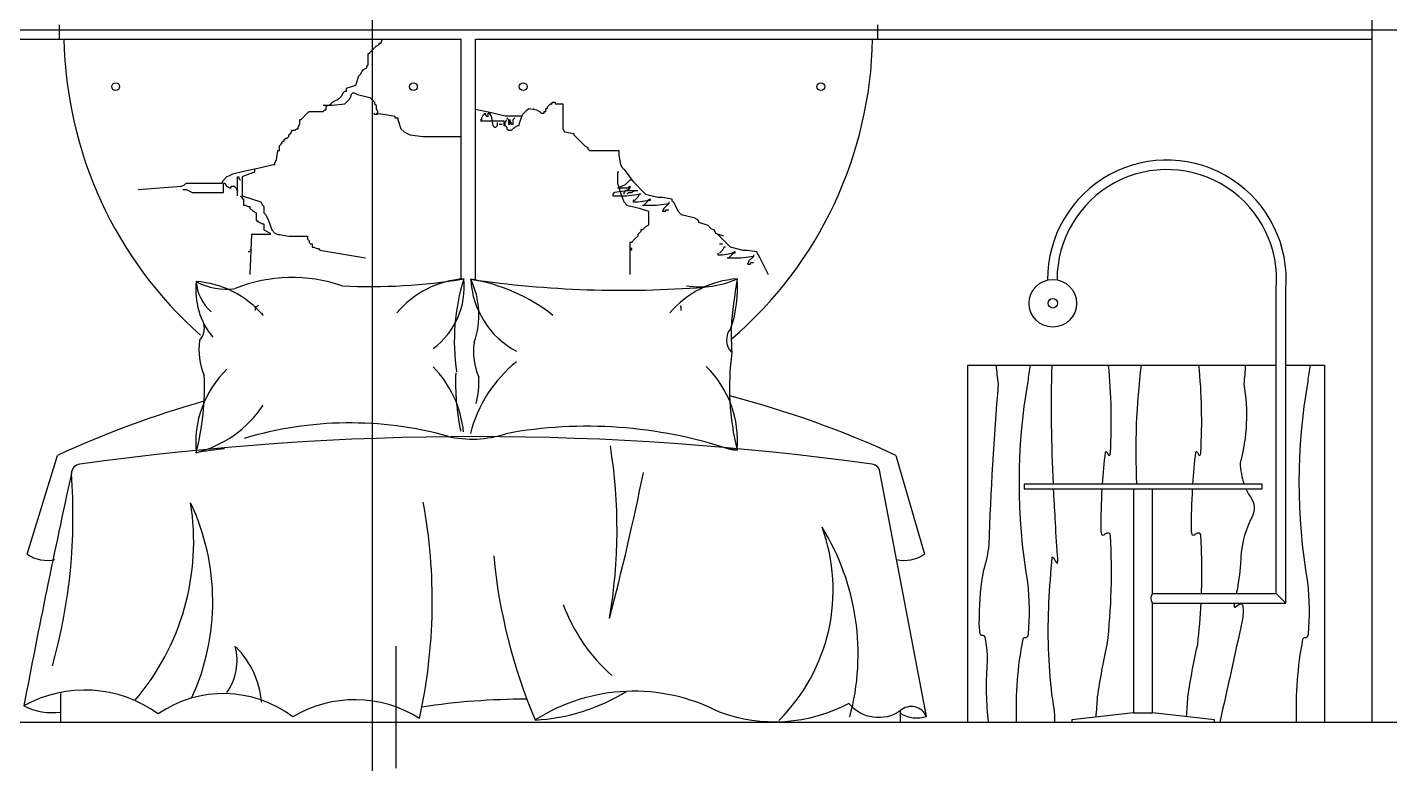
# Model space of a CAD drawing. Header units: inches. Extents: x 6.7 to 49.2, y 11 to 35.8.
# Drawn here: x 36.994 to 39.858, y 17.597 to 19.159 of the extents above; entities that cross this region are included whole.
import ezdxf

# ---------------------------------------------------------------- set-up
doc = ezdxf.new("R2010")
doc.units = ezdxf.units.IN
doc.header["$MEASUREMENT"] = 0
for name, color, linetype in [('02', 2, 'Continuous'), ('1', 1, 'Continuous'), ('4', 4, 'Continuous')]:
    doc.layers.add(name, color=color, linetype=linetype)

msp = doc.modelspace()

# ---------------------------------------------------------------- linework, layer by layer
at = {"layer": '02'}
for p, q in [((35.562, 19.1538), (40.5571, 19.1538)), ((37.7372, 19.1259), (37.7405, 19.1325)), ((37.711, 19.103), (37.7143, 19.1063)), ((37.7143, 19.1063), (37.7241, 19.1161)), ((37.7241, 19.1161), (37.7274, 19.1194)), ((37.7274, 19.1194), (37.7339, 19.1227)), ((37.7339, 19.1259), (37.7372, 19.1259)), ((37.7339, 19.1227), (37.7339, 19.1259)), ((37.7078, 19.0769), (37.711, 19.0801)), ((37.7078, 19.0736), (37.7078, 19.0769)), ((37.711, 19.0801), (37.711, 19.103)), ((37.6848, 19.0376), (37.6914, 19.0572)), ((37.6914, 19.0572), (37.6947, 19.0605)), ((37.6947, 19.0605), (37.6979, 19.067)), ((37.6979, 19.067), (37.7012, 19.0703)), ((37.7012, 19.0703), (37.7078, 19.0736)), ((37.6554, 19.0147), (37.6586, 19.0213)), ((37.6586, 19.0213), (37.6619, 19.0245)), ((37.6619, 19.0245), (37.6652, 19.0245)), ((37.6652, 19.0311), (37.6848, 19.0376)), ((37.6652, 19.0245), (37.6652, 19.0311)), ((37.675, 19.018), (37.6783, 19.0213)), ((37.675, 19.0147), (37.675, 19.018)), ((37.6783, 19.0213), (37.6816, 19.0213)), ((37.6816, 19.0213), (37.6881, 19.018)), ((37.6881, 19.018), (37.7143, 19.0114)), ((37.6161, 18.9951), (37.6357, 18.9951)), ((37.6226, 18.9918), (37.6259, 18.9951)), ((37.6226, 18.9853), (37.6226, 18.9918)), ((37.6292, 18.9951), (37.6325, 18.9984)), ((37.6325, 18.9984), (37.6357, 19.0016)), ((37.6357, 19.0016), (37.6423, 19.0049)), ((37.6357, 18.9951), (37.6619, 18.9984)), ((37.6423, 19.0049), (37.6488, 19.0082)), ((37.6488, 19.0082), (37.6554, 19.0147)), ((37.6619, 18.9984), (37.6685, 19.0049)), ((37.6685, 19.0049), (37.6717, 19.0082)), ((37.6717, 19.0082), (37.675, 19.0147)), ((37.7143, 19.0114), (37.7209, 19.0049)), ((37.7209, 19.0049), (37.7241, 19.0016)), ((37.7241, 19.0016), (37.7241, 18.9984)), ((37.7241, 18.9984), (37.7274, 18.9951)), ((37.7274, 18.9951), (37.7274, 18.9885)), ((38.0875, 18.9918), (38.0941, 18.9984)), ((38.0875, 18.9885), (38.0875, 18.9918)), ((38.0941, 18.9984), (38.0974, 18.9984)), ((38.0974, 18.9984), (38.0974, 19.0016)), ((38.0974, 19.0016), (38.1039, 19.0016)), ((38.1039, 19.0016), (38.1039, 18.9984)), ((38.1039, 18.9984), (38.1203, 18.9984)), ((38.1203, 18.9984), (38.1203, 18.946)), ((37.567, 18.9656), (37.5702, 18.9656)), ((37.567, 18.9558), (37.567, 18.9656)), ((37.5702, 18.9656), (37.5735, 18.9689)), ((37.5735, 18.9689), (37.5801, 18.9755)), ((37.5801, 18.9755), (37.5866, 18.982)), ((37.5866, 18.982), (37.6161, 18.982)), ((37.6161, 18.982), (37.6194, 18.9853)), ((37.6194, 18.9853), (37.6226, 18.9853)), ((37.7241, 18.9755), (37.7241, 18.9787)), ((37.7307, 18.9755), (37.7241, 18.9755)), ((37.7274, 18.9885), (37.7307, 18.982)), ((37.7274, 18.9787), (37.747, 18.9755)), ((37.7307, 18.982), (37.7307, 18.9755)), ((37.747, 18.9755), (37.7667, 18.9722)), ((37.7667, 18.9722), (37.7667, 18.9689)), ((37.7667, 18.9689), (37.7732, 18.9689)), ((37.7732, 18.9689), (37.7732, 18.9656)), ((37.7732, 18.9656), (37.7798, 18.946)), ((37.9729, 18.9787), (37.9366, 18.986)), ((37.9467, 18.9624), (37.9959, 18.9624)), ((37.9468, 18.9656), (37.95, 18.9656)), ((37.95, 18.9689), (37.9533, 18.9755)), ((37.95, 18.9656), (37.95, 18.9689)), ((37.9533, 18.9755), (37.9566, 18.9787)), ((37.9566, 18.9787), (37.9566, 18.9755)), ((37.9566, 18.9755), (37.9599, 18.9722)), ((37.9599, 18.9722), (37.9631, 18.9722)), ((37.9631, 18.9787), (37.9664, 18.9787)), ((37.9631, 18.9722), (37.9631, 18.9787)), ((37.9664, 18.9787), (37.9664, 18.9755)), ((37.9664, 18.9755), (37.9697, 18.9722)), ((37.9697, 18.9722), (37.9729, 18.9526)), ((37.9991, 18.9722), (37.9729, 18.9787)), ((37.9959, 18.9624), (37.9959, 18.9526)), ((38.0319, 18.9722), (37.9991, 18.9722)), ((37.9991, 18.9591), (38.0024, 18.9656)), ((38.0024, 18.9689), (38.0057, 18.9656)), ((38.0057, 18.9656), (38.0057, 18.9558)), ((38.009, 18.9558), (38.009, 18.9656)), ((38.009, 18.9624), (38.0122, 18.9558)), ((38.0155, 18.9656), (38.0188, 18.9689)), ((38.0155, 18.9558), (38.0155, 18.9656)), ((38.0286, 18.9558), (38.0352, 18.9755)), ((38.0352, 18.9755), (38.045, 18.9853)), ((38.045, 18.9853), (38.0483, 18.9885)), ((38.0483, 18.9885), (38.0646, 18.9853)), ((38.0581, 18.9885), (38.0581, 18.9853)), ((38.0646, 18.9853), (38.0712, 18.982)), ((38.0712, 18.982), (38.0744, 18.9787)), ((38.0744, 18.9787), (38.081, 18.9787)), ((38.081, 18.982), (38.0843, 18.982)), ((38.081, 18.9787), (38.081, 18.982)), ((38.0843, 18.9885), (38.0875, 18.9885)), ((38.0843, 18.982), (38.0843, 18.9885)), ((37.5441, 18.9329), (37.5473, 18.9362)), ((37.5441, 18.9297), (37.5441, 18.9329)), ((37.5473, 18.9362), (37.5506, 18.9395)), ((37.5506, 18.9427), (37.5571, 18.9427)), ((37.5506, 18.9395), (37.5506, 18.9427)), ((37.5571, 18.9427), (37.5604, 18.946)), ((37.5604, 18.946), (37.5637, 18.946)), ((37.5637, 18.9493), (37.567, 18.9558)), ((37.5637, 18.946), (37.5637, 18.9493)), ((37.7798, 18.946), (37.7863, 18.9395)), ((37.7863, 18.9395), (37.7929, 18.9362)), ((37.7929, 18.9362), (37.7994, 18.9329)), ((37.7994, 18.9329), (37.8256, 18.9297)), ((37.9729, 18.9526), (37.9762, 18.9493)), ((37.9762, 18.9493), (37.9795, 18.9493)), ((37.9795, 18.9493), (37.9828, 18.9526)), ((37.9828, 18.9526), (37.9828, 18.9591)), ((37.986, 18.9558), (37.9926, 18.9558)), ((37.9959, 18.9558), (38.0024, 18.9493)), ((37.9959, 18.9526), (37.9991, 18.9526)), ((37.9991, 18.9526), (37.9991, 18.9591)), ((38.0024, 18.9493), (38.0024, 18.946)), ((38.0024, 18.946), (38.0057, 18.9427)), ((38.0057, 18.9558), (38.009, 18.9558)), ((38.0057, 18.9427), (38.0122, 18.9427)), ((38.0122, 18.9558), (38.0155, 18.9558)), ((38.0122, 18.9427), (38.0188, 18.9493)), ((38.0188, 18.9493), (38.0253, 18.9526)), ((38.0253, 18.9526), (38.0286, 18.9526)), ((38.0286, 18.9526), (38.0286, 18.9558)), ((38.1203, 18.946), (38.1236, 18.9395)), ((38.1236, 18.9395), (38.1432, 18.9362)), ((38.1432, 18.9362), (38.1432, 18.9329)), ((38.1432, 18.9329), (38.1465, 18.9297)), ((37.5244, 18.91), (37.5277, 18.9133)), ((37.5244, 18.9002), (37.5244, 18.91)), ((37.5277, 18.9133), (37.531, 18.9198)), ((37.5277, 18.9166), (37.531, 18.9166)), ((37.531, 18.9198), (37.5342, 18.9198)), ((37.5342, 18.9231), (37.5375, 18.9264)), ((37.5342, 18.9198), (37.5342, 18.9231)), ((37.5375, 18.9264), (37.5408, 18.9264)), ((37.5408, 18.9264), (37.5441, 18.9297)), ((37.8256, 18.9297), (37.906, 18.9297)), ((38.1465, 18.9297), (38.1661, 18.91)), ((38.1661, 18.91), (38.1727, 18.9068)), ((38.1727, 18.9068), (38.1727, 18.9035)), ((38.1727, 18.9035), (38.1759, 18.9002)), ((37.5146, 18.874), (37.5179, 18.8806)), ((37.5179, 18.8806), (37.5211, 18.9002)), ((37.5211, 18.9002), (37.5244, 18.9002)), ((38.1759, 18.9002), (38.2381, 18.9002)), ((38.2381, 18.9002), (38.2381, 18.8904)), ((38.2381, 18.8904), (38.2414, 18.8708)), ((37.4131, 18.8446), (37.4196, 18.8479)), ((37.4196, 18.8479), (37.4262, 18.8511)), ((37.4262, 18.8511), (37.4524, 18.8577)), ((37.4524, 18.8479), (37.4458, 18.8446)), ((37.4524, 18.8577), (37.4851, 18.8642)), ((37.472, 18.8544), (37.4524, 18.8479)), ((37.472, 18.861), (37.472, 18.8544)), ((37.4851, 18.8642), (37.5113, 18.8708)), ((37.5113, 18.8708), (37.5146, 18.8708)), ((37.5146, 18.8708), (37.5146, 18.874)), ((38.2349, 18.8544), (38.2349, 18.8315)), ((38.2381, 18.8544), (38.2349, 18.8544)), ((38.2414, 18.8708), (38.2447, 18.8642)), ((38.2447, 18.8642), (38.248, 18.861)), ((38.248, 18.861), (38.2676, 18.8348)), ((37.2276, 18.8184), (37.3181, 18.825)), ((37.3181, 18.825), (37.3247, 18.8282)), ((37.3214, 18.8184), (37.328, 18.8184)), ((37.3247, 18.8282), (37.328, 18.8315)), ((37.328, 18.8315), (37.4033, 18.8315)), ((37.328, 18.8184), (37.3345, 18.8152)), ((37.4033, 18.8315), (37.4065, 18.8381)), ((37.4065, 18.8381), (37.4131, 18.8446)), ((37.4065, 18.8315), (37.4098, 18.8315)), ((37.4065, 18.8119), (37.4065, 18.8315)), ((37.4098, 18.8315), (37.4131, 18.825)), ((37.4131, 18.825), (37.4196, 18.8217)), ((37.4196, 18.8217), (37.4229, 18.8217)), ((37.4229, 18.825), (37.4295, 18.825)), ((37.4229, 18.8217), (37.4229, 18.825)), ((37.4295, 18.825), (37.4327, 18.8217)), ((37.4327, 18.8217), (37.436, 18.8152)), ((37.436, 18.8446), (37.4393, 18.8446)), ((37.436, 18.8053), (37.436, 18.8446)), ((37.4393, 18.8446), (37.4393, 18.8413)), ((37.4393, 18.8413), (37.4426, 18.8381)), ((37.4458, 18.8446), (37.4458, 18.8053)), ((38.2349, 18.8315), (38.2414, 18.8119)), ((38.2349, 18.8217), (38.2578, 18.8217)), ((38.2447, 18.825), (38.2381, 18.8217)), ((38.2512, 18.8282), (38.2447, 18.825)), ((38.2578, 18.8348), (38.2512, 18.8282)), ((38.2578, 18.8184), (38.2512, 18.8152)), ((38.2611, 18.8381), (38.2578, 18.8348)), ((38.2578, 18.8217), (38.2611, 18.825)), ((38.2611, 18.8217), (38.2578, 18.8184)), ((38.2643, 18.8381), (38.2611, 18.8381)), ((38.2611, 18.825), (38.2611, 18.8217)), ((38.2676, 18.8348), (38.2938, 18.8086)), ((37.3345, 18.8152), (37.3411, 18.8119)), ((37.3411, 18.8119), (37.4065, 18.8119)), ((37.4426, 18.8053), (37.4458, 18.8021)), ((37.4458, 18.8053), (37.4655, 18.7988)), ((37.4458, 18.8021), (37.4458, 18.7988)), ((37.4458, 18.7988), (37.4491, 18.7988)), ((37.4491, 18.7988), (37.4491, 18.7857)), ((37.4655, 18.7988), (37.4851, 18.7923)), ((37.4851, 18.7923), (37.4884, 18.7857)), ((38.2283, 18.8119), (38.225, 18.8086)), ((38.225, 18.8086), (38.225, 18.8053)), ((38.225, 18.8053), (38.2545, 18.8053)), ((38.2545, 18.8152), (38.2283, 18.8119)), ((38.2414, 18.8119), (38.248, 18.7923)), ((38.2512, 18.8152), (38.248, 18.8119)), ((38.248, 18.8119), (38.248, 18.8086)), ((38.248, 18.7923), (38.2545, 18.7857)), ((38.2774, 18.8152), (38.2545, 18.8152)), ((38.2545, 18.8086), (38.2578, 18.8119)), ((38.2545, 18.8053), (38.2807, 18.8086)), ((38.2578, 18.8119), (38.2643, 18.8119)), ((38.2643, 18.8119), (38.2709, 18.8152)), ((38.2676, 18.7955), (38.2676, 18.7923)), ((38.2709, 18.7955), (38.2676, 18.7955)), ((38.2676, 18.7923), (38.2774, 18.7923)), ((38.2774, 18.8021), (38.2709, 18.7955)), ((38.2807, 18.8086), (38.2774, 18.8021)), ((38.2774, 18.7923), (38.2971, 18.7955)), ((38.284, 18.8086), (38.2807, 18.8086)), ((38.2971, 18.7923), (38.2905, 18.7857)), ((38.2938, 18.8086), (38.32, 18.8021)), ((38.2971, 18.7955), (38.3036, 18.7988)), ((38.3004, 18.7955), (38.2971, 18.7923)), ((38.3036, 18.7955), (38.3004, 18.7955)), ((38.3036, 18.7988), (38.3036, 18.7955)), ((38.3167, 18.7857), (38.3429, 18.789)), ((38.32, 18.8021), (38.3298, 18.8021)), ((38.3298, 18.8021), (38.3495, 18.7988)), ((38.3429, 18.789), (38.3396, 18.7857)), ((38.3429, 18.7923), (38.3429, 18.789)), ((38.3495, 18.7988), (38.3495, 18.7955)), ((38.3495, 18.7955), (38.3527, 18.7923)), ((38.3527, 18.7923), (38.356, 18.7857)), ((37.4491, 18.7857), (37.4524, 18.7857)), ((37.4524, 18.7857), (37.4589, 18.7824)), ((37.4589, 18.7824), (37.4622, 18.7824)), ((37.4622, 18.7824), (37.4622, 18.7792)), ((37.4622, 18.7792), (37.4688, 18.7726)), ((37.4688, 18.7726), (37.4753, 18.7694)), ((37.4753, 18.7694), (37.4753, 18.753)), ((37.4884, 18.7857), (37.4917, 18.7824)), ((37.4917, 18.7824), (37.4917, 18.7694)), ((37.4917, 18.7694), (37.4949, 18.7661)), ((37.4949, 18.7661), (37.4982, 18.7595)), ((38.2545, 18.7857), (38.2807, 18.7792)), ((38.2807, 18.7792), (38.3004, 18.7726)), ((38.2873, 18.7857), (38.3167, 18.7857)), ((38.3004, 18.7726), (38.3004, 18.7432)), ((38.3331, 18.7792), (38.3298, 18.7726)), ((38.3298, 18.7726), (38.3364, 18.7726)), ((38.3396, 18.7857), (38.3331, 18.7792)), ((38.3364, 18.7759), (38.3429, 18.7759)), ((38.3364, 18.7726), (38.3364, 18.7759)), ((38.356, 18.7857), (38.3593, 18.7792)), ((38.3593, 18.7792), (38.3626, 18.7726)), ((38.3626, 18.7726), (38.3691, 18.7661)), ((38.3691, 18.7661), (38.3953, 18.7595)), ((37.4753, 18.753), (37.4818, 18.7497)), ((37.4786, 18.753), (37.4786, 18.7497)), ((37.4818, 18.7497), (37.4884, 18.7465)), ((37.4884, 18.7465), (37.4917, 18.7465)), ((37.4917, 18.7465), (37.4917, 18.7334)), ((37.4917, 18.7334), (37.5048, 18.7268)), ((37.4982, 18.7595), (37.5015, 18.753)), ((37.5015, 18.753), (37.508, 18.7334)), ((37.508, 18.7334), (37.5146, 18.7268)), ((38.2873, 18.7334), (38.284, 18.7334)), ((38.284, 18.7334), (38.284, 18.7301)), ((38.2905, 18.7366), (38.2873, 18.7334)), ((38.2938, 18.7399), (38.2905, 18.7366)), ((38.3004, 18.7432), (38.2938, 18.7399)), ((38.3953, 18.7595), (38.4018, 18.7563)), ((38.4018, 18.7563), (38.4051, 18.753)), ((38.4051, 18.753), (38.4051, 18.7497)), ((38.4051, 18.7497), (38.4248, 18.7432)), ((38.4248, 18.7432), (38.4313, 18.7366)), ((38.4313, 18.7366), (38.4379, 18.7334)), ((38.4379, 18.7334), (38.4411, 18.7268)), ((37.4655, 18.7236), (37.4622, 18.6397)), ((37.5048, 18.7236), (37.4655, 18.7236)), ((37.5048, 18.7268), (37.5048, 18.7236)), ((37.5146, 18.7268), (37.5211, 18.7236)), ((37.5211, 18.7236), (37.5244, 18.7236)), ((37.5244, 18.7236), (37.5441, 18.7203)), ((37.5441, 18.7203), (37.5833, 18.7203)), ((37.5833, 18.7203), (37.5833, 18.7137)), ((37.5833, 18.7137), (37.5866, 18.7105)), ((37.5866, 18.7105), (37.5866, 18.7072)), ((37.5866, 18.7072), (37.5899, 18.7039)), ((37.5899, 18.7039), (37.5932, 18.7039)), ((37.5932, 18.7039), (37.5932, 18.6974)), ((38.2611, 18.7072), (38.2611, 18.6397)), ((38.2643, 18.7072), (38.2611, 18.7072)), ((38.2709, 18.7137), (38.2643, 18.7072)), ((38.2774, 18.7203), (38.2709, 18.7137)), ((38.2807, 18.7268), (38.2774, 18.7236)), ((38.2774, 18.7236), (38.2774, 18.7203)), ((38.284, 18.7301), (38.2807, 18.7268)), ((38.4411, 18.7268), (38.4578, 18.7213)), ((38.4459, 18.7238), (38.4721, 18.6976)), ((38.4491, 18.7042), (38.4557, 18.7042)), ((37.4622, 18.6876), (37.4589, 18.6876)), ((37.4655, 18.6908), (37.4622, 18.6908)), ((37.5932, 18.6974), (37.5964, 18.6974)), ((37.5964, 18.6974), (37.603, 18.6941)), ((37.603, 18.6941), (37.6063, 18.6941)), ((37.6063, 18.6941), (37.6095, 18.6908)), ((37.6095, 18.6908), (37.705, 18.6749)), ((38.2611, 18.6974), (38.2643, 18.6941)), ((38.2643, 18.6908), (38.2611, 18.6908)), ((38.2643, 18.6941), (38.2643, 18.6908)), ((38.4459, 18.6846), (38.4459, 18.6813)), ((38.4459, 18.6813), (38.4557, 18.6813)), ((38.4557, 18.6911), (38.4491, 18.6846)), ((38.459, 18.6976), (38.4557, 18.6911)), ((38.4557, 18.6813), (38.4753, 18.6846)), ((38.459, 18.6976), (38.4622, 18.6976)), ((38.4655, 18.6747), (38.495, 18.6747)), ((38.4753, 18.6813), (38.4688, 18.6747)), ((38.4721, 18.6976), (38.4983, 18.6911)), ((38.4753, 18.6846), (38.4819, 18.6878)), ((38.4786, 18.6846), (38.4753, 18.6813)), ((38.4819, 18.6846), (38.4786, 18.6846)), ((38.4819, 18.6878), (38.4819, 18.6846)), ((38.495, 18.6747), (38.5212, 18.678)), ((38.4983, 18.6911), (38.5081, 18.6911)), ((38.5081, 18.6911), (38.5277, 18.6878)), ((38.5179, 18.6747), (38.5113, 18.6682)), ((38.5212, 18.678), (38.5179, 18.6747)), ((38.5212, 18.6813), (38.5212, 18.678)), ((38.5277, 18.6878), (38.5277, 18.6846)), ((38.5277, 18.6846), (38.531, 18.6813)), ((38.531, 18.6813), (38.5343, 18.6747)), ((38.5343, 18.6747), (38.5518, 18.6397)), ((38.5113, 18.6682), (38.5081, 18.6617)), ((38.5081, 18.6617), (38.5146, 18.6617)), ((38.5146, 18.6649), (38.5212, 18.6649)), ((38.5146, 18.6617), (38.5146, 18.6649)), ((37.4737, 18.5638), (37.4737, 18.5728)), ((37.4737, 18.5728), (37.4759, 18.5728)), ((37.4759, 18.5728), (37.4804, 18.575)), ((38.3689, 18.5728), (38.3666, 18.5728)), ((38.3689, 18.5638), (38.3689, 18.5728)), ((37.4871, 18.5594), (37.4893, 18.5549)), ((39.6198, 17.9696), (39.6398, 17.9496)), ((39.3198, 17.7193), (39.3598, 17.7193))]:
    msp.add_line(p, q, dxfattribs=at)
msp.add_lwpolyline([(37.7196, 17.5974), (37.7196, 20.7928), (38.0323, 20.7928)], dxfattribs=at)
for points in [[(39.0147, 17.6993, -0.044327), (39.0124, 17.819, 0.066672), (39.0075, 17.8783, 0.419645), (39.0022, 17.8812, -0.31337), (38.9988, 17.8825, -0.11093), (38.9969, 17.8883, -0.055368), (38.9961, 17.9221, -0.053083), (39.005, 18.0192, 0.044602), (39.0162, 18.0719, -0.012588), (39.0359, 18.4098, -0.02508), (39.0317, 18.4493, -0.02508)], [(39.074, 17.6993, -0.05716), (39.0874, 17.8735, -0.38963), (39.0922, 17.8774, 0.119524), (39.0955, 17.8778, 0.255301), (39.0987, 17.8842, 0.050291), (39.0974, 17.9934, -0.085487), (39.0981, 18.4148, -0.006159), (39.1031, 18.4493, -0.006159)], [(39.1512, 18.1993, -0.017866), (39.1484, 18.4493)], [(39.2546, 18.1993, -0.01273), (39.2608, 18.2669, -0.587398), (39.263, 18.2674, -0.162638), (39.2661, 18.2615, 0.727836), (39.2704, 18.261, 0.04503), (39.2711, 18.2662, 0.039504), (39.2672, 18.4493)], [(39.3355, 18.4493, 0.041282), (39.326, 18.1993, 0.041282)], [(39.4446, 18.1993, -0.01273), (39.4508, 18.2669, -0.587398), (39.4529, 18.2674, -0.162638), (39.456, 18.2615, 0.727836), (39.4604, 18.261, 0.04503), (39.4611, 18.2662, 0.039272), (39.4572, 18.45)], [(39.5547, 18.4493, -0.022716), (39.5514, 18.4098, -0.110595), (39.5439, 18.244, 0.073358), (39.5523, 18.1993, 0.073358)], [(39.6625, 17.6993, -0.05716), (39.6759, 17.8735, -0.38963), (39.6807, 17.8774, 0.119524), (39.6839, 17.8778, 0.255301), (39.6872, 17.8842, 0.050291), (39.6859, 17.9934, -0.085487), (39.6866, 18.4148, -0.006159), (39.6916, 18.4493, -0.006159)], [(39.1546, 17.6993, 0.042885), (39.1483, 17.7575, -0.04143), (39.142, 17.9509, -0.013733), (39.149, 18.0459, -0.550637), (39.1501, 18.0462, -0.083552), (39.1518, 18.044, 0.04384), (39.159, 18.0331, 0.581346), (39.1602, 18.0341, 0.064167), (39.1602, 18.0495, -0.015996), (39.1553, 18.1276, -0.004412), (39.1517, 18.1893, -0.004412)], [(39.2411, 17.7102, 0.005421), (39.2441, 17.7525, -0.018283), (39.2646, 17.8627, 0.043177), (39.2712, 18.0907, 0.41693), (39.2657, 18.0967, 0.220071), (39.2573, 18.0921, -0.577874), (39.2528, 18.0944, -0.112093), (39.2518, 18.1047, -0.015868), (39.254, 18.1893)], [(39.4626, 17.9696, 0.022883), (39.4612, 18.0907, 0.41693), (39.4557, 18.0967, 0.220071), (39.4473, 18.0921, -0.577874), (39.4427, 18.0944, -0.112093), (39.4417, 18.1047, -0.015868), (39.444, 18.1893)], [(39.5561, 18.1893, 0.019077), (39.5612, 18.1785, -0.354326), (39.5661, 18.1258, 0.108164), (39.5445, 18.0322, -0.030744), (39.5358, 17.9696, -0.030744)], [(39.4311, 17.711, 0.005313), (39.434, 17.7525, -0.018283), (39.4546, 17.8627, 0.01649), (39.4617, 17.9496, 0.01649)], [(39.5314, 17.9496, 0.050045), (39.5311, 17.9428, 0.726973), (39.5341, 17.9413, -0.099826), (39.5442, 17.9479, -0.474653), (39.5494, 17.944, -0.079624), (39.5479, 17.9125, -0.004594), (39.5008, 17.6993)]]:
    msp.add_lwpolyline(points, format="xyb", dxfattribs=at)
msp.add_lwpolyline([(39.0898, 18.1893), (39.5898, 18.1893), (39.5898, 18.1993), (39.0898, 18.1993)], close=True, dxfattribs=at)
for centre, radius in [((37.1801, 19.0343), 0.00815), ((37.806, 19.0343), 0.00815), ((38.0366, 19.0343), 0.00815), ((38.6624, 19.0343), 0.00815), ((39.1501, 18.5793), 0.01)]:
    msp.add_circle(centre, radius, dxfattribs=at)
for centre, radius, start, end in [((37.5072, 18.6085), 0.1589, 174.0198, 219.1564), ((37.3349, 18.4214), 0.2041, 40.4189, 85.9871), ((37.4121, 18.7391), 0.1302, 241.0908, 278.4042), ((37.4452, 18.6325), 0.0963, 184.4125, 227.9431), ((37.5511, 18.3102), 0.3232, 71.0183, 111.7974), ((37.7149, 19.8167), 1.2023, 267.2024, 279.4345), ((37.9263, 18.427), 0.2041, 94.0129, 139.5811), ((37.7509, 18.614), 0.1619, 306.5711, 5.89), ((38.3339, 18.4989), 0.442, 162.6599, 188.279), ((37.867, 18.2595), 0.3749, 51.7313, 80.8906), ((38.2458, 20.8342), 2.2276, 261.7535, 274.404), ((38.1087, 18.6395), 0.1826, 183.0949, 241.8824), ((37.7749, 18.5551), 0.1688, 339.9146, 26.2006), ((38.5006, 18.427), 0.2041, 94.0129, 139.5811), ((38.4078, 18.8041), 0.1904, 261.5028, 294.3374), ((38.2301, 18.6096), 0.257, 341.3058, 4.6952), ((39.8325, 18.4128), 1.3636, 170.8108, 175.1902), ((37.3284, 18.5272), 0.0382, 316.7316, 14.6494), ((38.5012, 18.5022), 0.0372, 137.8287, 225.5264), ((40.4413, 18.5653), 1.9682, 181.1124, 182.6095), ((37.4951, 18.4826), 0.1401, 172.4632, 202.983), ((38.0723, 18.4787), 0.1401, 172.4632, 202.983), ((39.0264, 18.4031), 0.556, 172.4961, 193.7577), ((37.6817, 18.2853), 0.2309, 5.8787, 44.1479), ((38.1976, 18.2376), 0.2801, 128.6501, 165.8689), ((38.2709, 18.2911), 0.2163, 354.636, 45.8136), ((37.5645, 18.2855), 0.2163, 134.1864, 185.364), ((36.8119, 18.4036), 0.5548, 345.5635, 2.5061), ((38.3594, 18.4112), 0.4649, 177.2583, 192.4459), ((37.791, 18.4113), 0.1528, 343.77, 4.7767), ((37.2887, 18.5003), 0.2426, 284.4288, 326.1804), ((37.6719, 17.557), 0.771, 74.5188, 106.7193), ((37.9296, 18.5211), 0.2271, 256.796, 288.1918), ((38.1714, 17.3695), 0.9514, 71.6474, 100.3514), ((37.5496, 17.0376), 1.244, 96.4814, 99.2749), ((37.1291, 18.1049), 1.1049, 350.2419, 9.1241), ((38.2668, 16.7981), 1.489, 81.5237, 82.1415), ((38.5006, 18.4745), 0.2041, 261.6583, 265.9871), ((35.9312, 18.1318), 1.1592, 344.2856, 4.4349), ((32.9353, 19.31), 5.4632, 345.2342, 348.5317), ((36.8337, 18.0783), 0.5104, 319.2066, 9.2297), ((36.8996, 17.9527), 0.4846, 335.285, 25.3448), ((36.7033, 17.954), 1.1423, 347.5338, 10.4714), ((38.3023, 17.977), 0.386, 314.7671, 19.9709), ((38.235, 17.8425), 0.5058, 344.8468, 31.7671), ((39.1323, 18.158), 1.1627, 185.3985, 202.9822), ((39.3713, 17.9596), 0.0152, 138.873, 221.127), ((38.4664, 18.0742), 0.3683, 200.3061, 228.6837), ((37.3188, 17.8291), 0.1165, 324.5048, 14.8539), ((37.299, 17.7247), 0.1886, 5.1497, 44.4688), ((38.0426, 18.1005), 0.397, 272.7809, 302.0742)]:
    msp.add_arc(centre, radius, start, end, dxfattribs=at)
at = {"layer": '1'}
msp.add_line((35.6713, 17.6993), (40.1713, 17.6993), dxfattribs=at)
msp.add_lwpolyline([(37.7697, 17.6031), (37.7697, 17.8588)], dxfattribs=at)
at = {"layer": '4'}
for p, q in [((39.8213, 17.6993), (39.8213, 20.1493)), ((37.0613, 19.1643), (37.0613, 19.1343)), ((38.7813, 19.1643), (38.7813, 19.1343)), ((36.0213, 19.1343), (37.906, 19.1343)), ((37.906, 18.6296), (37.906, 19.1343)), ((37.9366, 19.1343), (39.8213, 19.1343)), ((37.9366, 18.6282), (37.9366, 19.1343)), ((38.9713, 18.4493), (39.6198, 18.4493)), ((38.9713, 17.6993), (38.9713, 18.4493)), ((39.6398, 18.4493), (39.7213, 18.4493)), ((39.7213, 18.4493), (39.7213, 17.6993)), ((36.9943, 18.0522), (37.0577, 18.2598)), ((38.8202, 18.2598), (38.8801, 18.0522)), ((38.8846, 17.7114), (38.787, 18.2215)), ((37.0642, 17.762), (37.0642, 17.6993)), ((38.8294, 17.7234), (38.8294, 17.6993))]:
    msp.add_line(p, q, dxfattribs=at)
for points in [[(39.3598, 17.9496), (39.6398, 17.9496), (39.6398, 18.6089, 1.044255), (39.139, 18.6281)], [(39.3598, 17.9696), (39.6198, 17.9696), (39.6198, 18.6097, 1.045265), (39.159, 18.6285)], [(38.8215, 18.041, 0.21283), (38.8796, 18.0522, 0.21283)], [(37.8187, 17.7074, 0.282574), (37.5526, 17.7104, 0.324098), (37.2691, 17.7166, 0.293073), (36.987, 17.7336)], [(38.8846, 17.7114, 0.513322), (38.8294, 17.7234, -0.39737), (38.7215, 17.7388, -0.214128), (38.4493, 17.7203, 0.26831), (38.0619, 17.704, 0.215728)]]:
    msp.add_lwpolyline(points, format="xyb", dxfattribs=at)
for points in [[(39.3198, 18.1893), (39.3198, 17.7193)], [(39.3598, 17.9696), (39.3598, 18.1893)], [(39.3598, 17.7193), (39.3598, 17.9496)], [(39.3198, 17.7193), (39.1898, 17.7043), (39.1898, 17.6993)], [(39.4898, 17.6993), (39.4898, 17.7043), (39.3598, 17.7193)]]:
    msp.add_lwpolyline(points, dxfattribs=at)
msp.add_circle((39.1501, 18.5793), 0.05, dxfattribs=at)
for centre, radius, start, end in [((37.9213, 19.1493), 0.85, 181.0112, 228.518), ((37.9213, 19.1493), 0.85, 310.5659, 358.9888), ((37.939, 16.3467), 2.1064, 105.8101, 114.7322), ((37.939, 16.3467), 2.1064, 65.2678, 75.3597), ((37.937, 12.2931), 6.0061, 82.03465, 97.96535), ((54.1201, 14.4757), 17.4401, 167.5976, 169.23366), ((37.107, 18.2215), 0.02, 96.5941, 180), ((38.767, 18.2215), 0.02, 0, 83.4059), ((37.0358, 18.1118), 0.0727, 235.1289, 283.189), ((37.048, 17.8577), 0.1383, 243.7945, 276.7468), ((38.041, 16.3026), 1.445, 89.8669, 98.6519), ((38.8644, 17.7756), 0.0673, 238.6971, 287.5275)]:
    msp.add_arc(centre, radius, start, end, dxfattribs=at)

doc.saveas('drawing.dxf')
